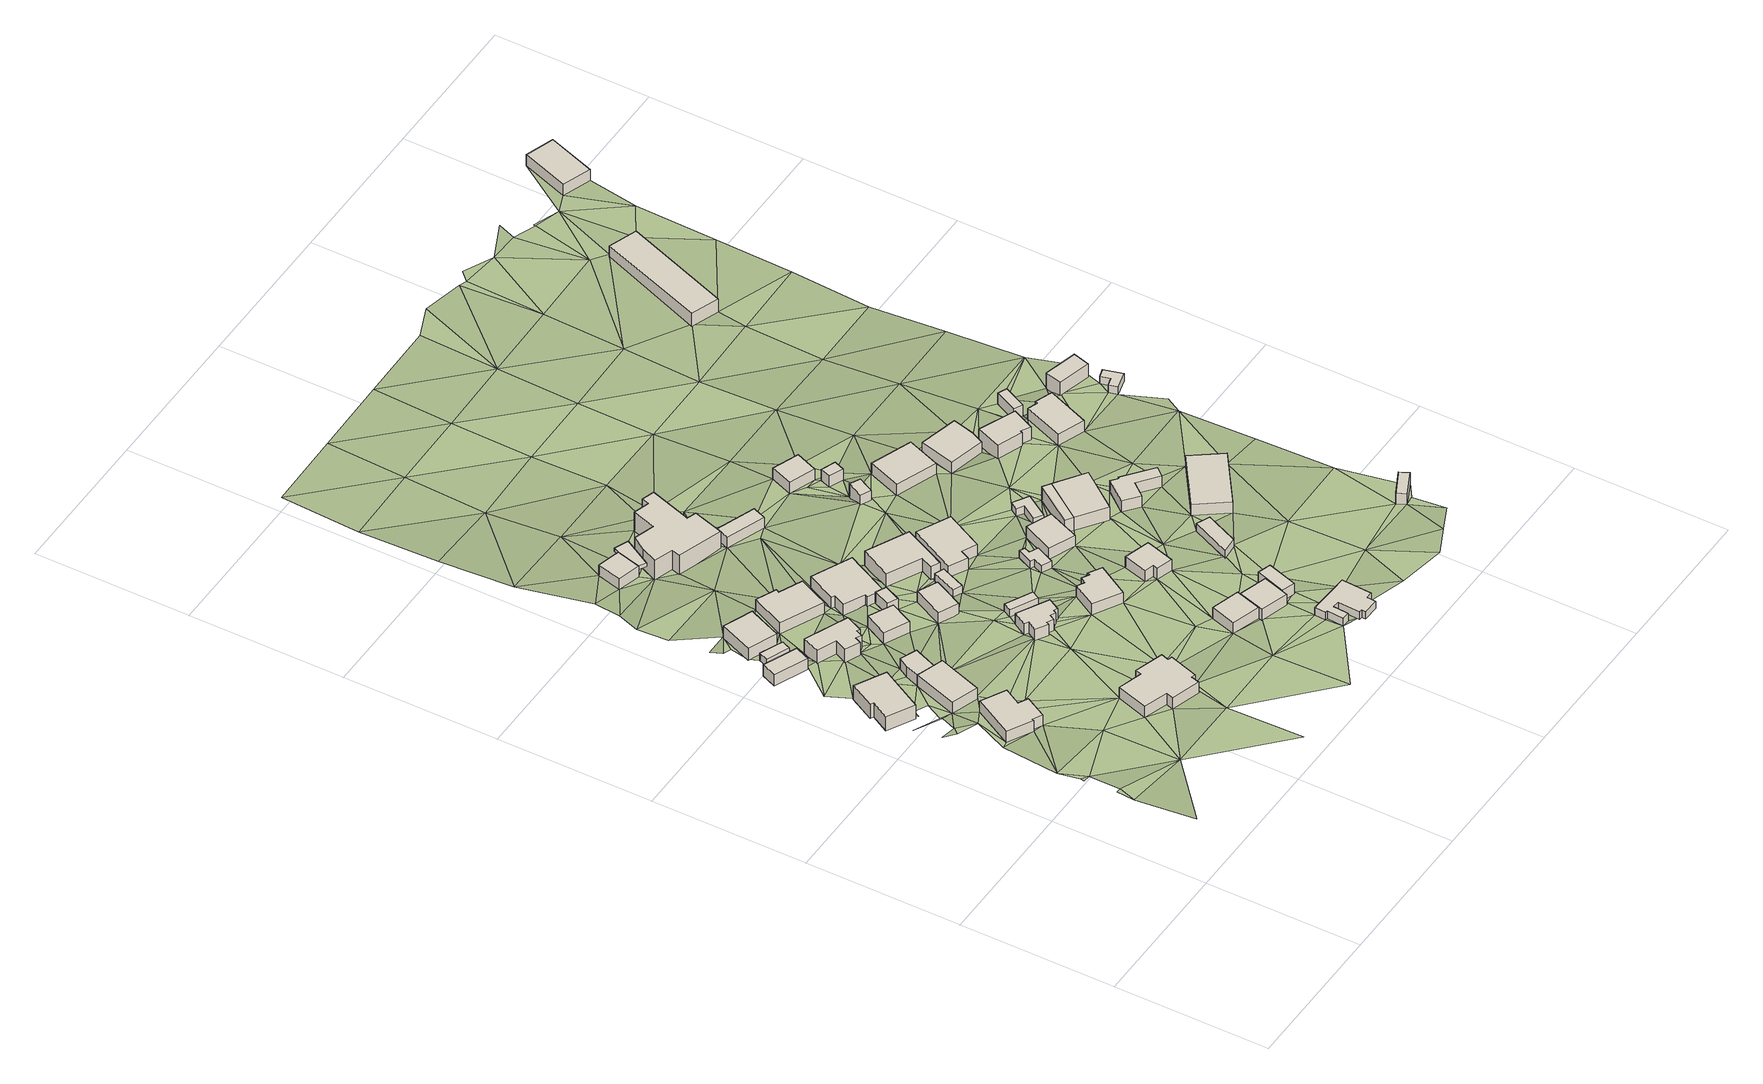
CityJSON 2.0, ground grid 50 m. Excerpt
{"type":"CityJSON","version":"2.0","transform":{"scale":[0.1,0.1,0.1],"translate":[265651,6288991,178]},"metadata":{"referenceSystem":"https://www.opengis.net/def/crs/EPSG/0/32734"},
"CityObjects":{
"building1":{"type":"Building","attributes":{"address":"3 Liedeman Street Mamre 7347 Cape Town","building":"house","building:levels":"1","building_height":4.1,"roof_height":192.72,"ground_height":188.62,"plus_code":"4FRWFFQG+5RV"},"geometry":[{"type":"Solid","lod":"1","boundaries":[[[[0,1,2,3]],[[1,4,5,2]],[[4,6,7,5]],[[6,8,9,7]],[[8,10,11,9]],[[10,0,3,11]],[[3,2,5,7,9,11]],[[10,8,6,4,1,0]]]]}]},
"building2":{"type":"Building","attributes":{"address":"25 Adam Street Mamre 7347 Cape Town","building":"house","building:levels":"1","building_height":4.1,"roof_height":193.64,"ground_height":189.54,"plus_code":"4FRWFFQG+3VM"},"geometry":[{"type":"Solid","lod":"1","boundaries":[[[[12,13,14,15]],[[13,16,17,14]],[[16,18,19,17]],[[18,20,21,19]],[[20,22,23,21]],[[22,24,25,23]],[[24,26,27,25]],[[26,12,15,27]],[[15,14,17,19,21,23,25,27]],[[26,24,22,20,18,16,13,12]]]]}]},
"building3":{"type":"Building","attributes":{"address":"8 Liedeman Street Mamre 7347 Cape Town","building":"house","building:levels":"1","building_height":4.1,"roof_height":190.55,"ground_height":186.45,"plus_code":"4FRWFFQG+8R8"},"geometry":[{"type":"Solid","lod":"1","boundaries":[[[[28,29,30,31]],[[29,32,33,30]],[[32,34,35,33]],[[34,28,31,35]],[[31,30,33,35]],[[34,32,29,28]]]]}]},
"building4":{"type":"Building","attributes":{"address":"1 Liedeman Street Mamre 7347 Cape Town","building":"house","building:levels":"1","building_height":4.1,"roof_height":192.74,"ground_height":188.64,"plus_code":"4FRWFFQG+5V4"},"geometry":[{"type":"Solid","lod":"1","boundaries":[[[[36,37,38,39]],[[37,40,41,38]],[[40,42,43,41]],[[42,44,45,43]],[[44,36,39,45]],[[39,38,41,43,45]],[[44,42,40,37,36]]]]}]},
"building5":{"type":"Building","attributes":{"building":"cabin","building:levels":"1","building_height":2.8,"roof_height":189.25,"ground_height":186.45,"plus_code":"4FRWFFQG+8RQ"},"geometry":[{"type":"Solid","lod":"1","boundaries":[[[[46,47,48,49]],[[47,50,51,48]],[[50,52,53,51]],[[52,46,49,53]],[[49,48,51,53]],[[52,50,47,46]]]]}]},
"building6":{"type":"Building","attributes":{"address":"Liedeman Street Mamre 7347 Cape Town","building":"garage","building:levels":"1","building_height":4.1,"roof_height":192.74,"ground_height":188.64,"plus_code":"4FRWFFQG+5VX"},"geometry":[{"type":"Solid","lod":"1","boundaries":[[[[37,36,39,38]],[[36,54,55,39]],[[54,56,57,55]],[[56,58,59,57]],[[58,37,38,59]],[[38,39,55,57,59]],[[58,56,54,36,37]]]]}]},
"building7":{"type":"Building","attributes":{"address":"21 Kaap Street Mamre 7347 Cape Town","building":"house","building:levels":"1","building_height":4.1,"roof_height":190.55,"ground_height":186.45,"plus_code":"4FRWFFQG+9V6"},"geometry":[{"type":"Solid","lod":"1","boundaries":[[[[60,61,62,63]],[[61,64,65,62]],[[64,66,67,65]],[[66,60,63,67]],[[63,62,65,67]],[[66,64,61,60]]]]}]},
"building8":{"type":"Building","attributes":{"address":"6 Liedeman Street Mamre 7347 Cape Town","building":"house","building:levels":"1","building_height":4.1,"roof_height":191.62,"ground_height":187.52,"plus_code":"4FRWFFQG+7WJ"},"geometry":[{"type":"Solid","lod":"1","boundaries":[[[[68,69,70,71]],[[69,72,73,70]],[[72,74,75,73]],[[74,76,77,75]],[[76,78,79,77]],[[78,80,81,79]],[[80,82,83,81]],[[82,84,85,83]],[[84,86,87,85]],[[86,68,71,87]],[[71,70,73,75,77,79,81,83,85,87]],[[86,84,82,80,78,76,74,72,69,68]]]]}]},
"building9":{"type":"Building","attributes":{"address":"New Apostolic Church Mamre 6 Liedeman Street Mamre 7347 Cape Town","building":"church","building:levels":"1","amenity":"place_of_worship","building_height":4.1,"roof_height":194.24,"ground_height":190.14,"plus_code":"4FRWFFPH+X26"},"geometry":[{"type":"Solid","lod":"1","boundaries":[[[[88,89,90,91]],[[89,92,93,90]],[[92,94,95,93]],[[94,96,97,95]],[[96,98,99,97]],[[98,100,101,99]],[[100,102,103,101]],[[102,104,105,103]],[[104,106,107,105]],[[106,108,109,107]],[[108,110,111,109]],[[110,88,91,111]],[[91,90,93,95,97,99,101,103,105,107,109,111]],[[110,108,106,104,102,100,98,96,94,92,89,88]]]]}]},
"building10":{"type":"Building","attributes":{"address":"4 Liedeman Street Mamre 7347 Cape Town","building":"house","building:levels":"1","building_height":4.1,"roof_height":191.62,"ground_height":187.52,"plus_code":"4FRWFFQG+7X2"},"geometry":[{"type":"Solid","lod":"1","boundaries":[[[[112,113,114,115]],[[113,116,117,114]],[[116,118,119,117]],[[118,112,115,119]],[[115,114,117,119]],[[118,116,113,112]]]]}]},
"building11":{"type":"Building","attributes":{"address":"22 Kaap Street Mamre 7347 Cape Town","building":"house","building:levels":"1","building_height":4.1,"roof_height":190.21,"ground_height":186.11,"plus_code":"4FRWFFQG+9W4"},"geometry":[{"type":"Solid","lod":"1","boundaries":[[[[120,121,122,123]],[[121,124,125,122]],[[124,126,127,125]],[[126,128,129,127]],[[128,130,131,129]],[[130,120,123,131]],[[123,122,125,127,129,131]],[[130,128,126,124,121,120]]]]}]},
"building12":{"type":"Building","attributes":{"address":"Mamre 7347 Cape Town","building":"house","building:levels":"1","building_height":4.1,"roof_height":186.85,"ground_height":182.75,"plus_code":"4FRWFFQG+GVQ"},"geometry":[{"type":"Solid","lod":"1","boundaries":[[[[132,133,134,135]],[[133,136,137,134]],[[136,138,139,137]],[[138,132,135,139]],[[135,134,137,139]],[[138,136,133,132]]]]}]},
"building13":{"type":"Building","attributes":{"building":"garage","building:levels":"1","building_height":4.1,"roof_height":191.6,"ground_height":187.5,"plus_code":"4FRWFFQG+7XG"},"geometry":[{"type":"Solid","lod":"1","boundaries":[[[[140,141,142,143]],[[141,144,145,142]],[[144,146,147,145]],[[146,140,143,147]],[[143,142,145,147]],[[146,144,141,140]]]]}]},
"building14":{"type":"Building","attributes":{"address":"3 Elim Street Mamre 7347 Cape Town","building":"house","building:levels":"1","building_height":4.1,"roof_height":192.75,"ground_height":188.65,"plus_code":"4FRWFFQH+42H"},"geometry":[{"type":"Solid","lod":"1","boundaries":[[[[148,149,150,151]],[[149,152,153,150]],[[152,154,155,153]],[[154,156,157,155]],[[156,158,159,157]],[[158,160,161,159]],[[160,162,163,161]],[[162,164,165,163]],[[164,166,167,165]],[[166,168,169,167]],[[168,170,171,169]],[[170,148,151,171]],[[151,150,153,155,157,159,161,163,165,167,169,171]],[[170,168,166,164,162,160,158,156,154,152,149,148]]]]}]},
"building15":{"type":"Building","attributes":{"address":"2 Liedeman Street Mamre 7347 Cape Town","building":"house","building:levels":"1","building_height":4.1,"roof_height":191.6,"ground_height":187.5,"plus_code":"4FRWFFQH+62F"},"geometry":[{"type":"Solid","lod":"1","boundaries":[[[[172,173,174,175]],[[173,176,177,174]],[[176,178,179,177]],[[178,172,175,179]],[[175,174,177,179]],[[178,176,173,172]]]]}]},
"building16":{"type":"Building","attributes":{"address":"23 Kaap Street Mamre 7347 Cape Town","building":"house","building:levels":"1","building_height":4.1,"roof_height":190.15,"ground_height":186.05,"plus_code":"4FRWFFQG+8X8"},"geometry":[{"type":"Solid","lod":"1","boundaries":[[[[180,181,182,183]],[[181,184,185,182]],[[184,186,187,185]],[[186,188,189,187]],[[188,190,191,189]],[[190,192,193,191]],[[192,194,195,193]],[[194,180,183,195]],[[183,182,185,187,189,191,193,195]],[[194,192,190,188,186,184,181,180]]]]}]},
"building17":{"type":"Building","attributes":{"building":"roof","building:levels":"1","building_height":4.1,"roof_height":186.85,"ground_height":182.75,"bottom_roof_height":185.55,"plus_code":"4FRWFFQG+GWM"},"geometry":[{"type":"Solid","lod":"1","boundaries":[[[[196,197,198,135]],[[197,199,200,198]],[[199,201,202,200]],[[201,203,134,202]],[[203,196,135,134]],[[135,198,200,202,134]],[[203,201,199,197,196]]]]}]},
"building18":{"type":"Building","attributes":{"building":"cabin","building:levels":"1","building_height":2.8,"roof_height":191.45,"ground_height":188.65,"plus_code":"4FRWFFQH+43R"},"geometry":[{"type":"Solid","lod":"1","boundaries":[[[[204,205,206,207]],[[205,208,209,206]],[[208,210,211,209]],[[210,204,207,211]],[[207,206,209,211]],[[210,208,205,204]]]]}]},
"building19":{"type":"Building","attributes":{"building":"cabin","building:levels":"1","building_height":2.8,"roof_height":190.3,"ground_height":187.5,"plus_code":"4FRWFFQH+63J"},"geometry":[{"type":"Solid","lod":"1","boundaries":[[[[212,213,214,215]],[[213,216,217,214]],[[216,218,219,217]],[[218,212,215,219]],[[215,214,217,219]],[[218,216,213,212]]]]}]},
"building20":{"type":"Building","attributes":{"address":"8 Gousblom Avenue Mamre 7347 Cape Town","building":"house","building:levels":"2","building_height":6.9,"roof_height":189.65,"ground_height":182.75,"plus_code":"4FRWFFQG+GX6"},"geometry":[{"type":"Solid","lod":"1","boundaries":[[[[220,221,222,223]],[[221,224,225,222]],[[224,226,227,225]],[[226,228,229,227]],[[228,230,231,229]],[[230,232,233,231]],[[232,234,235,233]],[[234,236,237,235]],[[236,238,239,237]],[[238,240,241,239]],[[240,242,243,241]],[[242,244,245,243]],[[244,220,223,245]],[[223,222,225,227,229,231,233,235,237,239,241,243,245]],[[244,242,240,238,236,234,232,230,228,226,224,221,220]]]]}]},
"building21":{"type":"Building","attributes":{"address":"2 Elim Street Mamre 7347 Cape Town","building":"house","building:levels":"1","building_height":4.1,"roof_height":193.59,"ground_height":189.49,"plus_code":"4FRWFFQH+34V"},"geometry":[{"type":"Solid","lod":"1","boundaries":[[[[246,247,248,249]],[[247,250,251,248]],[[250,252,253,251]],[[252,254,255,253]],[[254,256,257,255]],[[256,258,259,257]],[[258,260,261,259]],[[260,246,249,261]],[[249,248,251,253,255,257,259,261]],[[260,258,256,254,252,250,247,246]]]]}]},
"building22":{"type":"Building","attributes":{"address":"5B Elim Street Mamre 7347 Cape Town","building":"house","building:levels":"1","building_height":4.1,"roof_height":194.28,"ground_height":190.18,"plus_code":"4FRWFFPH+W5R"},"geometry":[{"type":"Solid","lod":"1","boundaries":[[[[262,263,264,265]],[[263,266,267,264]],[[266,268,269,267]],[[268,270,271,269]],[[270,262,265,271]],[[265,264,267,269,271]],[[270,268,266,263,262]]]]}]},
"building23":{"type":"Building","attributes":{"address":"24 Kaap Street Mamre 7347 Cape Town","building":"house","building:levels":"1","building_height":4.1,"roof_height":191.6,"ground_height":187.5,"plus_code":"4FRWFFQH+73F"},"geometry":[{"type":"Solid","lod":"1","boundaries":[[[[272,273,274,275]],[[273,276,277,274]],[[276,278,279,277]],[[278,280,281,279]],[[280,282,283,281]],[[282,272,275,283]],[[275,274,277,279,281,283]],[[282,280,278,276,273,272]]]]}]},
"building24":{"type":"Building","attributes":{"address":"7 Gousblom Avenue Mamre 7347 Cape Town","building":"house","building:levels":"1","building_height":4.1,"roof_height":188.27,"ground_height":184.17,"plus_code":"4FRWFFQH+F24"},"geometry":[{"type":"Solid","lod":"1","boundaries":[[[[284,285,286,287]],[[285,288,289,286]],[[288,290,291,289]],[[290,284,287,291]],[[287,286,289,291]],[[290,288,285,284]]]]}]},
"building25":{"type":"Building","attributes":{"address":"5A Elim Street Mamre 7347 Cape Town","building":"house","building:levels":"1","building_height":4.1,"roof_height":194.36,"ground_height":190.26,"plus_code":"4FRWFFPH+W6J"},"geometry":[{"type":"Solid","lod":"1","boundaries":[[[[292,293,294,295]],[[293,296,297,294]],[[296,298,299,297]],[[298,300,301,299]],[[300,292,295,301]],[[295,294,297,299,301]],[[300,298,296,293,292]]]]}]},
"building26":{"type":"Building","attributes":{"address":"25 Kaap Street Mamre 7347 Cape Town","building":"house","building:levels":"1","building_height":4.1,"roof_height":191.55,"ground_height":187.45,"plus_code":"4FRWFFQH+742"},"geometry":[{"type":"Solid","lod":"1","boundaries":[[[[302,303,304,305]],[[303,306,307,304]],[[306,308,309,307]],[[308,310,311,309]],[[310,312,313,311]],[[312,302,305,313]],[[305,304,307,309,311,313]],[[312,310,308,306,303,302]]]]}]},
"building27":{"type":"Building","attributes":{"address":"Alpha Crescent Mamre 7347 Cape Town","building":"cabin","building:levels":"1","building_height":2.8,"roof_height":193.93,"ground_height":191.13,"plus_code":"4FRWFFPH+V65"},"geometry":[{"type":"Solid","lod":"1","boundaries":[[[[314,315,316,317]],[[315,318,319,316]],[[318,320,321,319]],[[320,322,323,321]],[[322,324,325,323]],[[324,326,327,325]],[[326,328,329,327]],[[328,330,331,329]],[[330,332,333,331]],[[332,334,335,333]],[[334,336,337,335]],[[336,338,339,337]],[[338,340,341,339]],[[340,314,317,341]],[[317,316,319,321,323,325,327,329,331,333,335,337,339,341]],[[340,338,336,334,332,330,328,326,324,322,320,318,315,314]]]]}]},
"building28":{"type":"Building","attributes":{"address":"Kaap Street Mamre 7347 Cape Town","building":"cabin","building:levels":"1","building_height":2.8,"roof_height":191.45,"ground_height":188.65,"plus_code":"4FRWFFQH+549"},"geometry":[{"type":"Solid","lod":"1","boundaries":[[[[342,343,344,345]],[[343,346,347,344]],[[346,348,349,347]],[[348,350,351,349]],[[350,352,353,351]],[[352,354,355,353]],[[354,356,357,355]],[[356,342,345,357]],[[345,344,347,349,351,353,355,357]],[[356,354,352,350,348,346,343,342]]]]}]},
"building29":{"type":"Building","attributes":{"address":"Bismillah Elim Street Mamre 7347 Cape Town","building":"yes","building:levels":"1","building_height":4.1,"roof_height":194.36,"ground_height":190.26,"plus_code":"4FRWFFPH+W6P"},"geometry":[{"type":"Solid","lod":"1","boundaries":[[[[358,359,360,361]],[[359,362,363,360]],[[362,364,365,363]],[[364,358,361,365]],[[361,360,363,365]],[[364,362,359,358]]]]}]},
"building30":{"type":"Building","attributes":{"address":"1 Elim Street Mamre 7347 Cape Town","building":"house","building:levels":"1","building_height":4.1,"roof_height":193.57,"ground_height":189.47,"plus_code":"4FRWFFQH+359"},"geometry":[{"type":"Solid","lod":"1","boundaries":[[[[366,367,368,369]],[[367,370,371,368]],[[370,372,373,371]],[[372,374,375,373]],[[374,376,377,375]],[[376,366,369,377]],[[369,368,371,373,375,377]],[[376,374,372,370,367,366]]]]}]},
"building31":{"type":"Building","attributes":{"address":"26 Kaap Street Mamre 7347 Cape Town","building":"house","building:levels":"1","building_height":4.1,"roof_height":192.75,"ground_height":188.65,"plus_code":"4FRWFFQH+55G"},"geometry":[{"type":"Solid","lod":"1","boundaries":[[[[378,379,380,381]],[[379,382,383,380]],[[382,384,385,383]],[[384,378,381,385]],[[381,380,383,385]],[[384,382,379,378]]]]}]},
"building32":{"type":"Building","attributes":{"building":"cabin","building:levels":"1","building_height":2.8,"roof_height":188.77,"ground_height":185.97,"plus_code":"4FRWFFQH+95C"},"geometry":[{"type":"Solid","lod":"1","boundaries":[[[[386,387,388,389]],[[387,390,391,388]],[[390,392,393,391]],[[392,386,389,393]],[[389,388,391,393]],[[392,390,387,386]]]]}]},
"building33":{"type":"Building","attributes":{"building":"cabin","building:levels":"1","building_height":2.8,"roof_height":192.27,"ground_height":189.47,"plus_code":"4FRWFFQH+27F"},"geometry":[{"type":"Solid","lod":"1","boundaries":[[[[394,395,396,397]],[[395,398,399,396]],[[398,400,401,399]],[[400,394,397,401]],[[397,396,399,401]],[[400,398,395,394]]]]}]},
"building34":{"type":"Building","attributes":{"building":"cabin","building:levels":"1","building_height":2.8,"roof_height":190.32,"ground_height":187.52,"plus_code":"4FRWFFQH+667"},"geometry":[{"type":"Solid","lod":"1","boundaries":[[[[402,403,404,405]],[[403,406,407,404]],[[406,408,409,407]],[[408,410,411,409]],[[410,412,413,411]],[[412,402,405,413]],[[405,404,407,409,411,413]],[[412,410,408,406,403,402]]]]}]},
"building35":{"type":"Building","attributes":{"building":"garage","building:levels":"1","building_height":4.1,"roof_height":192.78,"ground_height":188.68,"plus_code":"4FRWFFQH+56P"},"geometry":[{"type":"Solid","lod":"1","boundaries":[[[[414,415,416,417]],[[415,418,419,416]],[[418,420,421,419]],[[420,414,417,421]],[[417,416,419,421]],[[420,418,415,414]]]]}]},
"building36":{"type":"Building","attributes":{"address":"6 Gousblom Avenue Mamre 7347 Cape Town","building":"house","building:levels":"1","building_height":4.1,"roof_height":187.82,"ground_height":183.72,"plus_code":"4FRWFFQH+F45"},"geometry":[{"type":"Solid","lod":"1","boundaries":[[[[422,423,424,425]],[[423,426,427,424]],[[426,428,429,427]],[[428,422,425,429]],[[425,424,427,429]],[[428,426,423,422]]]]}]},
"building37":{"type":"Building","attributes":{"address":"Gousblom Avenue Mamre 7347 Cape Town","building":"garage","building:levels":"1","building_height":4.1,"roof_height":187.82,"ground_height":183.72,"plus_code":"4FRWFFQH+C57"},"geometry":[{"type":"Solid","lod":"1","boundaries":[[[[430,431,432,433]],[[431,434,435,432]],[[434,436,437,435]],[[436,430,433,437]],[[433,432,435,437]],[[436,434,431,430]]]]}]},
"building38":{"type":"Building","attributes":{"address":"27 Kaap Street Mamre 7347 Cape Town","building":"house","building:levels":"1","building_height":4.1,"roof_height":192.78,"ground_height":188.68,"plus_code":"4FRWFFQH+57C"},"geometry":[{"type":"Solid","lod":"1","boundaries":[[[[415,414,417,416]],[[414,438,439,417]],[[438,440,441,439]],[[440,415,416,441]],[[416,417,439,441]],[[440,438,414,415]]]]}]},
"building39":{"type":"Building","attributes":{"address":"4 Gousblom Avenue Mamre 7347 Cape Town","building":"house","building:levels":"1","building_height":4.1,"roof_height":189.99,"ground_height":185.89,"plus_code":"4FRWFFQH+962"},"geometry":[{"type":"Solid","lod":"1","boundaries":[[[[442,443,444,445]],[[443,446,447,444]],[[446,448,449,447]],[[448,442,445,449]],[[445,444,447,449]],[[448,446,443,442]]]]}]},
"building40":{"type":"Building","attributes":{"address":"28 Kaap Street Mamre 7347 Cape Town","building":"house","building:levels":"1","building_height":4.1,"roof_height":192.83,"ground_height":188.73,"plus_code":"4FRWFFQH+47X"},"geometry":[{"type":"Solid","lod":"1","boundaries":[[[[450,451,452,453]],[[451,454,455,452]],[[454,456,457,455]],[[456,458,459,457]],[[458,460,461,459]],[[460,462,463,461]],[[462,464,465,463]],[[464,450,453,465]],[[453,452,455,457,459,461,463,465]],[[464,462,460,458,456,454,451,450]]]]}]},
"building41":{"type":"Building","attributes":{"address":"30 Kaap Street Mamre 7347 Cape Town","building":"house","building:levels":"1","building_height":4.1,"roof_height":193.74,"ground_height":189.64,"plus_code":"4FRWFFQH+38H"},"geometry":[{"type":"Solid","lod":"1","boundaries":[[[[466,467,468,469]],[[467,470,471,468]],[[470,472,473,471]],[[472,466,469,473]],[[469,468,471,473]],[[472,470,467,466]]]]}]},
"building42":{"type":"Building","attributes":{"address":"3 Gousblom Avenue Mamre 7347 Cape Town","building":"house","building:levels":"1","building_height":4.1,"roof_height":189.99,"ground_height":185.89,"plus_code":"4FRWFFQH+87M"},"geometry":[{"type":"Solid","lod":"1","boundaries":[[[[474,475,476,477]],[[475,478,479,476]],[[478,480,481,479]],[[480,482,483,481]],[[482,474,477,483]],[[477,476,479,481,483]],[[482,480,478,475,474]]]]}]},
"building43":{"type":"Building","attributes":{"address":"2 Gousblom Avenue Mamre 7347 Cape Town","building":"house","building:levels":"1","building_height":4.1,"roof_height":191.67,"ground_height":187.57,"plus_code":"4FRWFFQH+78M"},"geometry":[{"type":"Solid","lod":"1","boundaries":[[[[484,485,486,487]],[[485,488,489,486]],[[488,490,491,489]],[[490,492,493,491]],[[492,494,495,493]],[[494,484,487,495]],[[487,486,489,491,493,495]],[[494,492,490,488,485,484]]]]}]},
"building44":{"type":"Building","attributes":{"address":"Kaap Street Mamre 7347 Cape Town","building":"service","building:levels":"1","operator":"Telkom","building_height":4.1,"roof_height":195.65,"ground_height":191.55,"plus_code":"4FRWFFPH+VCX"},"geometry":[{"type":"Solid","lod":"1","boundaries":[[[[496,497,498,499]],[[497,500,501,498]],[[500,502,503,501]],[[502,496,499,503]],[[499,498,501,503]],[[502,500,497,496]]]]}]},
"building45":{"type":"Building","attributes":{"address":"29 Kaap Street Mamre 7347 Cape Town","building":"house","building:levels":"1","building_height":4.1,"roof_height":191.67,"ground_height":187.57,"plus_code":"4FRWFFQH+793"},"geometry":[{"type":"Solid","lod":"1","boundaries":[[[[504,505,506,507]],[[505,508,509,506]],[[508,510,511,509]],[[510,512,513,511]],[[512,514,515,513]],[[514,504,507,515]],[[507,506,509,511,513,515]],[[514,512,510,508,505,504]]]]}]},
"building46":{"type":"Building","attributes":{"building":"garage","building:levels":"1","building_height":4.1,"roof_height":190.01,"ground_height":185.91,"plus_code":"4FRWFFQH+893"},"geometry":[{"type":"Solid","lod":"1","boundaries":[[[[516,517,518,519]],[[517,520,521,518]],[[520,522,523,521]],[[522,516,519,523]],[[519,518,521,523]],[[522,520,517,516]]]]}]},
"building47":{"type":"Building","attributes":{"address":"1 Gousblom Avenue Mamre 7347 Cape Town","building":"house","building:levels":"1","building_height":4.1,"roof_height":191.68,"ground_height":187.58,"plus_code":"4FRWFFQH+7CH"},"geometry":[{"type":"Solid","lod":"1","boundaries":[[[[524,525,526,527]],[[525,528,529,526]],[[528,530,531,529]],[[530,524,527,531]],[[527,526,529,531]],[[530,528,525,524]]]]}]},
"building48":{"type":"Building","attributes":{"building":"cabin","building:levels":"1","building_height":2.8,"roof_height":190.38,"ground_height":187.58,"plus_code":"4FRWFFQH+6FV"},"geometry":[{"type":"Solid","lod":"1","boundaries":[[[[532,533,534,535]],[[533,536,537,534]],[[536,538,539,537]],[[538,540,541,539]],[[540,542,543,541]],[[542,532,535,543]],[[535,534,537,539,541,543]],[[542,540,538,536,533,532]]]]}]},
"building49":{"type":"Building","attributes":{"building":"greenhouse","building:levels":"1","building_height":4.1,"roof_height":186.63,"ground_height":182.53,"plus_code":"4FRWFFQH+P98"},"geometry":[{"type":"Solid","lod":"1","boundaries":[[[[544,545,546,547]],[[545,548,549,546]],[[548,550,551,549]],[[550,544,547,551]],[[547,546,549,551]],[[550,548,545,544]]]]}]},
"building50":{"type":"Building","attributes":{"address":"31 Louwskloof Road Mamre 7347 Cape Town","building":"house","building:levels":"1","building_height":4.1,"roof_height":189.15,"ground_height":185.05,"plus_code":"4FRWFFQH+VFP"},"geometry":[{"type":"Solid","lod":"1","boundaries":[[[[552,553,554,555]],[[553,556,557,554]],[[556,558,559,557]],[[558,552,555,559]],[[555,554,557,559]],[[558,556,553,552]]]]}]},
"terrain1":{"type":"TINRelief","geometry":[{"type":"CompositeSurface","lod":"1","boundaries":[[[560,561,562]],[[562,563,564]],[[565,566,567]],[[566,568,567]],[[560,562,564]],[[564,566,560]],[[566,569,568]],[[16,570,568]],[[571,572,573]],[[13,574,570]],[[570,16,13]],[[566,564,569]],[[20,16,568]],[[573,572,574]],[[568,569,20]],[[575,576,577]],[[574,13,12]],[[574,40,573]],[[577,573,40]],[[578,579,580]],[[40,575,577]],[[16,20,18]],[[40,574,12]],[[40,581,575]],[[580,582,578]],[[569,564,583]],[[584,0,582]],[[37,580,581]],[[40,12,585]],[[37,581,40]],[[582,580,37]],[[586,587,584]],[[12,26,585]],[[569,106,20]],[[588,24,22]],[[88,583,564]],[[24,588,26]],[[20,106,22]],[[589,587,590]],[[584,582,586]],[[564,591,592]],[[32,52,34]],[[586,590,587]],[[569,583,106]],[[58,582,37]],[[592,88,564]],[[588,22,106]],[[56,582,58]],[[32,589,590]],[[52,32,46]],[[60,593,50]],[[594,595,596]],[[597,44,585]],[[595,598,593]],[[56,599,582]],[[594,598,595]],[[88,110,583]],[[586,582,599]],[[32,590,68]],[[32,68,46]],[[60,50,47]],[[600,590,586]],[[47,46,68]],[[36,44,54]],[[585,26,601]],[[588,601,26]],[[121,47,68]],[[592,602,88]],[[56,54,112]],[[121,60,47]],[[112,599,56]],[[106,603,588]],[[601,597,585]],[[604,599,605]],[[106,104,102]],[[606,605,599]],[[61,60,121]],[[606,599,112]],[[607,608,609]],[[610,602,592]],[[172,44,597]],[[607,609,595]],[[605,606,611]],[[612,605,611]],[[54,44,172]],[[102,603,106]],[[595,61,120]],[[121,68,124]],[[112,54,113]],[[92,602,610]],[[588,603,601]],[[613,614,608]],[[118,611,606]],[[118,606,112]],[[61,121,120]],[[68,615,124]],[[614,138,616]],[[611,118,615]],[[54,172,113]],[[607,595,120]],[[617,610,592]],[[148,597,601]],[[102,100,603]],[[618,616,136]],[[172,597,619]],[[148,619,597]],[[118,186,615]],[[613,608,607]],[[100,98,96]],[[138,614,613]],[[136,616,138]],[[620,617,592]],[[615,186,124]],[[140,118,116]],[[186,118,621]],[[120,130,607]],[[186,181,124]],[[622,601,603]],[[621,118,140]],[[113,172,141]],[[141,116,113]],[[96,610,268]],[[601,149,148]],[[181,186,184]],[[622,603,623]],[[181,126,124]],[[140,116,141]],[[126,130,128]],[[603,100,246]],[[132,138,613]],[[100,96,624]],[[625,186,621]],[[140,146,621]],[[626,622,623]],[[619,148,170]],[[619,627,172]],[[268,610,617]],[[618,136,628]],[[172,178,141]],[[623,603,246]],[[607,629,613]],[[126,181,180]],[[204,619,170]],[[630,618,631]],[[621,146,632]],[[132,613,633]],[[634,623,635]],[[144,141,178]],[[210,627,619]],[[144,632,146]],[[204,210,619]],[[636,132,633]],[[629,637,613]],[[636,133,132]],[[290,607,130]],[[624,96,268]],[[246,635,623]],[[635,638,639]],[[204,170,205]],[[640,144,178]],[[628,136,133]],[[144,641,632]],[[246,100,247]],[[638,635,246]],[[210,216,627]],[[247,100,624]],[[636,633,642]],[[133,636,642]],[[328,617,620]],[[170,168,205]],[[643,630,631]],[[607,290,629]],[[176,627,213]],[[641,144,640]],[[126,644,130]],[[176,640,178]],[[627,216,213]],[[618,628,631]],[[632,641,194]],[[216,210,208]],[[644,126,180]],[[638,260,168]],[[260,638,246]],[[617,645,268]],[[212,640,176]],[[213,212,176]],[[646,133,642]],[[168,260,205]],[[194,647,180]],[[648,641,640]],[[624,268,266]],[[644,290,130]],[[628,133,646]],[[640,212,649]],[[208,205,260]],[[629,290,650]],[[194,641,272]],[[648,640,649]],[[651,652,643]],[[646,642,653]],[[644,180,647]],[[617,322,645]],[[654,218,216]],[[324,617,328]],[[655,268,645]],[[208,260,256]],[[212,656,649]],[[617,324,322]],[[272,647,194]],[[216,208,356]],[[212,218,656]],[[654,216,308]],[[218,654,656]],[[260,258,256]],[[651,643,631]],[[288,650,290]],[[624,266,370]],[[343,208,256]],[[624,370,247]],[[216,356,308]],[[628,646,220]],[[650,288,240]],[[343,356,208]],[[254,252,256]],[[654,303,656]],[[324,328,326]],[[657,645,322]],[[644,647,284]],[[252,346,256]],[[330,328,658]],[[250,247,366]],[[284,290,644]],[[221,220,646]],[[343,256,346]],[[370,366,247]],[[659,372,266]],[[660,631,628]],[[252,250,346]],[[308,312,310]],[[272,661,647]],[[330,658,334]],[[285,240,288]],[[330,334,332]],[[342,356,343]],[[662,242,240]],[[308,356,354]],[[663,652,651]],[[303,664,656]],[[628,220,660]],[[370,266,372]],[[657,322,665]],[[300,659,292]],[[312,308,354]],[[244,242,662]],[[250,366,376]],[[666,657,667]],[[300,657,666]],[[367,366,370]],[[240,285,662]],[[665,667,657]],[[272,664,661]],[[647,668,284]],[[320,665,322]],[[346,378,348]],[[364,659,300]],[[379,346,250]],[[352,350,348]],[[300,666,364]],[[364,669,659]],[[669,372,659]],[[660,220,244]],[[379,250,376]],[[346,379,378]],[[312,354,384]],[[670,651,631]],[[667,665,320]],[[352,384,354]],[[664,303,661]],[[348,378,384]],[[352,348,384]],[[661,668,647]],[[284,422,285]],[[667,320,362]],[[670,631,660]],[[364,362,669]],[[376,374,379]],[[661,303,302]],[[669,671,372]],[[285,428,662]],[[672,320,318]],[[312,384,402]],[[302,312,402]],[[673,374,372]],[[674,244,662]],[[422,284,668]],[[675,663,651]],[[372,671,673]],[[676,669,362]],[[379,677,382]],[[379,678,677]],[[671,669,676]],[[428,285,422]],[[679,384,382]],[[362,320,680]],[[675,651,670]],[[681,661,302]],[[374,682,379]],[[384,679,402]],[[668,661,683]],[[244,684,660]],[[672,680,320]],[[374,673,682]],[[678,379,682]],[[412,302,402]],[[382,685,679]],[[668,392,422]],[[681,683,661]],[[428,674,662]],[[671,400,673]],[[402,679,403]],[[686,422,392]],[[677,418,382]],[[687,676,362]],[[423,422,686]],[[412,688,302]],[[392,430,686]],[[382,418,685]],[[684,670,660]],[[681,302,443]],[[684,244,674]],[[673,460,682]],[[689,663,675]],[[362,680,687]],[[436,686,430]],[[681,690,683]],[[392,691,431]],[[430,392,431]],[[673,400,472]],[[692,680,672]],[[683,690,691]],[[436,423,686]],[[410,685,418]],[[462,460,673]],[[302,688,475]],[[673,472,462]],[[691,690,431]],[[475,443,302]],[[410,688,412]],[[436,434,423]],[[426,674,428]],[[676,466,693]],[[400,693,472]],[[423,434,426]],[[690,434,431]],[[688,410,418]],[[460,458,682]],[[676,687,466]],[[694,675,670]],[[688,418,415]],[[693,466,472]],[[695,680,692]],[[682,458,696]],[[694,670,684]],[[472,450,462]],[[434,690,697]],[[434,697,426]],[[687,680,497]],[[475,698,443]],[[462,450,464]],[[699,475,688]],[[456,454,458]],[[458,454,696]],[[689,675,700]],[[426,701,674]],[[446,443,698]],[[680,695,500]],[[504,688,415]],[[475,474,698]],[[446,697,690]],[[701,684,674]],[[415,696,504]],[[446,698,474]],[[675,694,700]],[[680,500,497]],[[470,450,472]],[[687,467,466]],[[696,454,702]],[[699,478,475]],[[688,703,699]],[[426,697,701]],[[702,454,451]],[[688,504,703]],[[474,482,446]],[[470,451,450]],[[704,500,695]],[[699,484,478]],[[702,504,696]],[[705,687,497]],[[482,697,446]],[[706,694,684]],[[702,451,470]],[[478,484,480]],[[707,689,700]],[[687,705,467]],[[500,704,708]],[[706,684,701]],[[709,703,710]],[[708,502,500]],[[504,710,703]],[[504,702,505]],[[480,484,711]],[[705,497,496]],[[694,712,700]],[[711,482,480]],[[504,514,710]],[[482,713,697]],[[701,697,713]],[[711,484,714]],[[470,715,702]],[[712,694,706]],[[514,714,710]],[[715,470,467]],[[705,716,467]],[[717,707,700]],[[516,714,514]],[[702,715,505]],[[711,714,516]],[[514,517,516]],[[711,713,482]],[[512,510,514]],[[514,510,517]],[[516,522,711]],[[718,706,701]],[[716,715,467]],[[719,700,712]],[[517,510,508]],[[720,717,700]],[[520,517,508]],[[721,508,505]],[[701,713,718]],[[720,700,719]],[[505,715,542]],[[712,706,722]],[[721,505,540]],[[540,505,542]],[[520,508,530]],[[723,711,522]],[[721,530,508]],[[713,711,723]],[[723,522,520]],[[706,718,724]],[[542,715,725]],[[722,706,724]],[[540,536,721]],[[520,530,723]],[[726,721,536]],[[536,540,538]],[[719,727,720]],[[712,728,719]],[[729,718,713]],[[723,530,730]],[[727,719,731]],[[722,732,712]],[[729,713,723]],[[722,724,548]],[[731,733,727]],[[734,724,718]],[[731,719,728]],[[712,732,728]],[[734,718,729]],[[735,548,724]],[[735,724,734]],[[736,731,728]],[[731,736,737]],[[736,728,738]],[[739,548,735]],[[548,739,740]],[[732,741,728]],[[728,741,738]],[[740,741,732]],[[742,738,741]],[[743,740,739]],[[741,740,743]],[[741,743,553]],[[553,552,741]],[[553,743,556]]]}]}
},
"vertices":[
[68,1184,95],[24,1104,95],[24,1104,147],[68,1184,147],[35,1098,95],[35,1098,147],[3,1040,95],[3,1040,147],[88,994,95],[88,994,147],[164,1133,95],[164,1133,147],
[185,845,115],[114,716,115],[114,716,156],[185,845,156],[192,674,115],[192,674,156],[195,680,115],[195,680,156],[226,664,115],[226,664,156],[263,733,115],[263,733,156],[233,749,115],[233,749,156],[263,803,115],[263,803,156],
[13,1408,84],[120,1363,84],[120,1363,126],[13,1408,126],[140,1411,84],[140,1411,126],[34,1456,84],[34,1456,126],
[255,1035,106],[197,1054,106],[197,1054,147],[255,1035,147],[148,912,106],[148,912,147],[236,882,106],[236,882,147],[285,1025,106],[285,1025,147],
[144,1437,84],[156,1466,84],[156,1466,112],[144,1437,112],[84,1497,84],[84,1497,112],[71,1467,84],[71,1467,112],
[284,1108,106],[284,1108,147],[232,1130,106],[232,1130,147],[213,1097,106],[213,1097,147],
[163,1489,81],[208,1596,81],[208,1596,126],[163,1489,126],[114,1634,81],[114,1634,126],[70,1527,81],[70,1527,126],
[175,1407,81],[152,1351,81],[152,1351,136],[175,1407,136],[212,1326,81],[212,1326,136],[194,1287,81],[194,1287,136],[242,1266,81],[242,1266,136],[251,1285,81],[251,1285,136],[268,1277,81],[268,1277,136],[278,1298,81],[278,1298,136],[288,1294,81],[288,1294,136],[313,1348,81],[313,1348,136],
[465,386,121],[559,357,121],[559,357,162],[465,386,162],[567,385,121],[567,385,162],[580,381,121],[580,381,162],[610,475,121],[610,475,162],[596,479,121],[596,479,162],[604,504,121],[604,504,162],[511,533,121],[511,533,162],[505,513,121],[505,513,162],[427,537,121],[427,537,162],[395,434,121],[395,434,162],[473,410,121],[473,410,162],
[309,1229,95],[386,1192,95],[386,1192,136],[309,1229,136],[423,1266,95],[423,1266,136],[346,1304,95],[346,1304,136],
[259,1615,81],[209,1507,81],[209,1507,122],[259,1615,122],[346,1444,81],[346,1444,122],[391,1542,81],[391,1542,122],[318,1575,81],[318,1575,122],[323,1586,81],[323,1586,122],
[242,1984,48],[263,2063,48],[263,2063,88],[242,1984,88],[190,2082,48],[190,2082,88],[169,2004,48],[169,2004,88],
[418,1283,95],[451,1268,95],[451,1268,136],[418,1283,136],[475,1321,95],[475,1321,136],[442,1336,95],[442,1336,136],
[530,906,107],[543,899,107],[543,899,148],[530,906,148],[525,868,107],[525,868,148],[563,846,107],[563,846,148],[568,855,107],[568,855,148],[588,844,107],[588,844,148],[598,862,107],[598,862,148],[614,853,107],[614,853,148],[620,864,107],[620,864,148],[632,858,107],[632,858,148],[653,896,107],[653,896,148],[555,950,107],[555,950,148],
[458,1142,95],[521,1113,95],[521,1113,136],[458,1142,136],[567,1209,95],[567,1209,136],[505,1238,95],[505,1238,136],
[419,1532,81],[373,1438,81],[373,1438,122],[419,1532,122],[383,1433,81],[383,1433,122],[365,1394,81],[365,1394,122],[430,1362,81],[430,1362,122],[426,1353,81],[426,1353,122],[475,1330,81],[475,1330,122],[545,1473,81],[545,1473,122],
[242,1984,76],[264,1972,76],[264,1972,88],[316,2063,76],[316,2063,88],[272,2081,76],[272,2081,88],[263,2063,76],
[572,978,107],[656,935,107],[656,935,134],[572,978,134],[670,961,107],[670,961,134],[586,1004,107],[586,1004,134],
[606,1241,95],[574,1162,95],[574,1162,123],[606,1241,123],[602,1150,95],[602,1150,123],[635,1229,95],[635,1229,123],
[458,2102,45],[450,2078,45],[450,2078,117],[458,2102,117],[401,2093,45],[401,2093,117],[377,2017,45],[377,2017,117],[310,2038,45],[310,2038,117],[281,1994,45],[281,1994,117],[257,1941,45],[257,1941,117],[319,1921,45],[319,1921,117],[310,1894,45],[310,1894,117],[455,1846,45],[455,1846,117],[485,1944,45],[485,1944,117],[455,1954,45],[455,1954,117],[499,2089,45],[499,2089,117],
[689,782,115],[776,732,115],[776,732,156],[689,782,156],[835,834,115],[835,834,156],[793,859,115],[793,859,156],[791,849,115],[791,849,156],[767,863,115],[767,863,156],[756,844,115],[756,844,156],[732,858,115],[732,858,156],
[931,445,122],[934,455,122],[934,455,163],[931,445,163],[843,482,122],[843,482,163],[818,400,122],[818,400,163],[909,372,122],[909,372,163],
[573,1449,81],[523,1349,81],[523,1349,136],[573,1449,136],[629,1295,81],[629,1295,136],[611,1258,81],[611,1258,136],[639,1244,81],[639,1244,136],[706,1383,81],[706,1383,136],
[581,1779,62],[597,1822,62],[597,1822,103],[581,1779,103],[473,1868,62],[473,1868,103],[457,1825,62],[457,1825,103],
[931,445,123],[909,372,123],[909,372,164],[931,445,164],[905,360,123],[905,360,164],[995,332,123],[995,332,164],[1021,417,123],[1021,417,164],
[819,1316,94],[714,1368,94],[714,1368,136],[819,1316,136],[637,1216,94],[637,1216,136],[695,1186,94],[695,1186,136],[710,1216,94],[710,1216,136],[757,1193,94],[757,1193,136],
[1102,107,131],[1104,136,131],[1104,136,159],[1102,107,159],[1125,135,131],[1125,135,159],[1130,233,131],[1130,233,159],[992,239,131],[992,239,159],[990,202,131],[990,202,159],[998,202,131],[998,202,159],[995,148,131],[995,148,159],[1020,147,131],[1020,147,159],[1023,196,131],[1023,196,159],[1044,195,131],[1044,195,159],[1041,122,131],[1041,122,159],[1051,122,131],[1051,122,159],[1050,109,131],[1050,109,159],
[787,1027,107],[774,997,107],[774,997,134],[787,1027,134],[807,982,107],[807,982,134],[834,1042,107],[834,1042,134],[806,1055,107],[806,1055,134],[814,1073,107],[814,1073,134],[797,1081,107],[797,1081,134],[774,1032,107],[774,1032,134],
[1002,350,123],[1045,337,123],[1045,337,164],[1002,350,164],[1075,434,123],[1075,434,164],[1033,447,123],[1033,447,164],
[884,725,115],[914,716,115],[914,716,156],[884,725,156],[910,701,115],[910,701,156],[962,686,115],[962,686,156],[989,778,115],[989,778,156],[906,802,115],[906,802,156],
[833,1007,107],[918,972,107],[918,972,148],[833,1007,148],[960,1075,107],[960,1075,148],[879,1108,107],[879,1108,148],
[791,1593,57],[824,1577,57],[824,1577,108],[791,1593,108],[850,1628,57],[850,1628,108],[817,1644,57],[817,1644,108],
[1081,582,115],[1134,587,115],[1134,587,143],[1081,582,143],[1180,692,115],[1180,692,143],[1137,711,115],[1137,711,143],
[952,1183,95],[972,1170,95],[972,1170,123],[952,1183,123],[941,1122,95],[941,1122,123],[969,1104,95],[969,1104,123],[1016,1178,95],[1016,1178,123],[968,1208,95],[968,1208,123],
[980,1013,95],[1068,1139,95],[1068,1139,148],[980,1013,148],[1044,1155,95],[1044,1155,148],[956,1029,95],[956,1029,148],
[745,1795,57],[829,1763,57],[829,1763,98],[745,1795,98],[857,1834,57],[857,1834,98],[773,1866,57],[773,1866,98],
[824,1714,57],[870,1696,57],[870,1696,98],[824,1714,98],[883,1730,57],[883,1730,98],[837,1747,57],[837,1747,98],
[1067,949,95],[1067,949,148],[1161,1074,95],[1161,1074,148],
[870,1522,79],[1002,1473,79],[1002,1473,120],[870,1522,120],[1042,1579,79],[1042,1579,120],[910,1628,79],[910,1628,120],
[1252,890,107],[1277,920,107],[1277,920,148],[1252,890,148],[1186,993,107],[1186,993,148],[1182,989,107],[1182,989,148],[1162,1005,107],[1162,1005,148],[1105,935,107],[1105,935,148],[1153,896,107],[1153,896,148],[1189,941,107],[1189,941,148],
[1252,661,116],[1418,778,116],[1418,778,157],[1252,661,157],[1351,872,116],[1351,872,157],[1185,755,116],[1185,755,157],
[1056,1551,79],[1027,1437,79],[1027,1437,120],[1056,1551,120],[1143,1410,79],[1143,1410,120],[1163,1454,79],[1163,1454,120],[1180,1520,79],[1180,1520,120],
[1168,1434,79],[1136,1354,79],[1136,1354,137],[1168,1434,137],[1218,1322,79],[1218,1322,137],[1221,1329,79],[1221,1329,137],[1251,1314,79],[1251,1314,137],[1285,1386,79],[1285,1386,137],
[1577,317,136],[1498,278,136],[1498,278,177],[1577,317,177],[1512,249,136],[1512,249,177],[1592,288,136],[1592,288,177],
[1262,1233,96],[1349,1200,96],[1349,1200,137],[1262,1233,137],[1403,1337,96],[1403,1337,137],[1347,1358,96],[1347,1358,137],[1344,1349,96],[1344,1349,137],[1312,1361,96],[1312,1361,137],
[1305,1402,79],[1333,1389,79],[1333,1389,120],[1305,1402,120],[1368,1462,79],[1368,1462,120],[1340,1475,79],[1340,1475,120],
[1450,1338,78],[1556,1310,78],[1556,1310,137],[1450,1338,137],[1571,1364,78],[1571,1364,137],[1465,1392,78],[1465,1392,137],
[1586,1212,96],[1569,1272,96],[1569,1272,124],[1586,1212,124],[1541,1264,96],[1541,1264,124],[1549,1233,96],[1549,1233,124],[1522,1226,96],[1522,1226,124],[1530,1197,96],[1530,1197,124],
[1341,2735,38],[1217,2394,38],[1217,2394,86],[1341,2735,86],[1307,2361,38],[1307,2361,86],[1432,2703,38],[1432,2703,86],
[1522,3112,71],[1468,2960,71],[1468,2960,112],[1522,3112,112],[1560,2928,71],[1560,2928,112],[1614,3081,71],[1614,3081,112],
[94,335,133],[80,336,133],[75,277,133],[89,84,141],[288,255,129],[80,442,125],[103,440,125],[81,455,125],[67,522,125],[288,505,122],[92,713,115],[50,885,106],[75,852,115],[90,871,115],[141,823,115],[114,930,106],[32,969,106],[117,924,106],[88,994,106],[91,986,106],[102,1007,106],[143,987,106],[164,1133,106],[395,434,122],[70,1188,95],[236,882,115],[194,1287,95],[37,1260,95],[288,760,115],[120,1363,95],[152,1351,95],[539,5,135],[539,255,128],[70,1527,84],[55,1599,84],[114,1634,84],[52,1641,72],[288,1010,106],[82,1588,84],[242,1266,95],[212,1326,95],[525,868,114],[559,357,128],[539,760,114],[251,1285,95],[268,1277,95],[288,1260,95],[288,1765,63],[29,1864,72],[37,1765,71],[580,381,128],[288,1294,95],[278,1298,95],[257,1941,48],[68,1942,56],[313,1348,95],[76,2026,56],[791,255,129],[37,2265,39],[539,1010,106],[791,5,136],[426,1353,95],[563,846,114],[588,844,114],[791,505,122],[430,1362,95],[568,855,114],[521,1113,107],[288,2265,31],[310,1894,48],[37,2510,20],[288,2510,7],[475,1330,95],[281,1994,48],[598,862,114],[614,853,114],[288,2015,48],[319,1921,48],[632,858,114],[620,864,114],[539,1260,95],[523,1349,95],[310,2038,48],[37,2770,10],[539,1765,62],[905,360,129],[401,2093,48],[539,1510,81],[629,1295,95],[611,1258,95],[455,1846,62],[288,2770,19],[37,3020,24],[377,2017,48],[637,1216,95],[909,372,129],[639,1244,95],[995,332,131],[1041,122,139],[934,455,123],[539,2265,29],[791,1510,80],[539,2015,45],[288,3020,31],[706,1383,94],[1042,255,131],[1002,350,131],[1045,337,131],[791,1593,80],[1042,505,123],[539,2510,22],[1081,582,123],[1230,95,140],[1042,760,115],[791,2015,39],[539,2770,28],[1134,587,123],[956,1029,107],[980,1013,107],[941,1122,107],[1293,255,133],[870,1522,80],[1067,949,107],[824,1577,80],[791,2265,25],[969,1104,107],[791,1765,57],[1293,505,125],[1042,1260,95],[539,3020,38],[910,1628,80],[850,1628,80],[1384,68,140],[1180,692,116],[791,2510,26],[1471,108,143],[1161,1074,107],[1042,1765,57],[1042,1510,79],[1136,1354,95],[791,2770,36],[1042,2015,36],[1293,1010,107],[1218,1322,96],[1557,148,136],[1544,505,130],[1042,2265,25],[791,3020,45],[1544,255,136],[1221,1329,96],[1251,1314,96],[1293,1510,79],[1042,2510,35],[1293,1765,56],[1285,1386,96],[1544,1010,110],[1544,760,121],[893,3062,45],[1293,2015,31],[1042,2770,44],[1017,3029,52],[1450,1338,96],[1217,2394,45],[1544,1510,78],[1293,2265,38],[1571,1060,110],[1556,1310,96],[1042,3020,52],[1293,2770,53],[1544,1765,56],[1571,1364,96],[1167,3005,52],[1341,2735,53],[1073,3051,52],[1544,2015,33],[1544,2265,47],[1258,2995,61],[1281,3055,61],[1329,2967,61],[1544,2510,55],[1432,2703,61],[1416,2942,61],[1331,2975,61],[1544,2770,61]
]}
